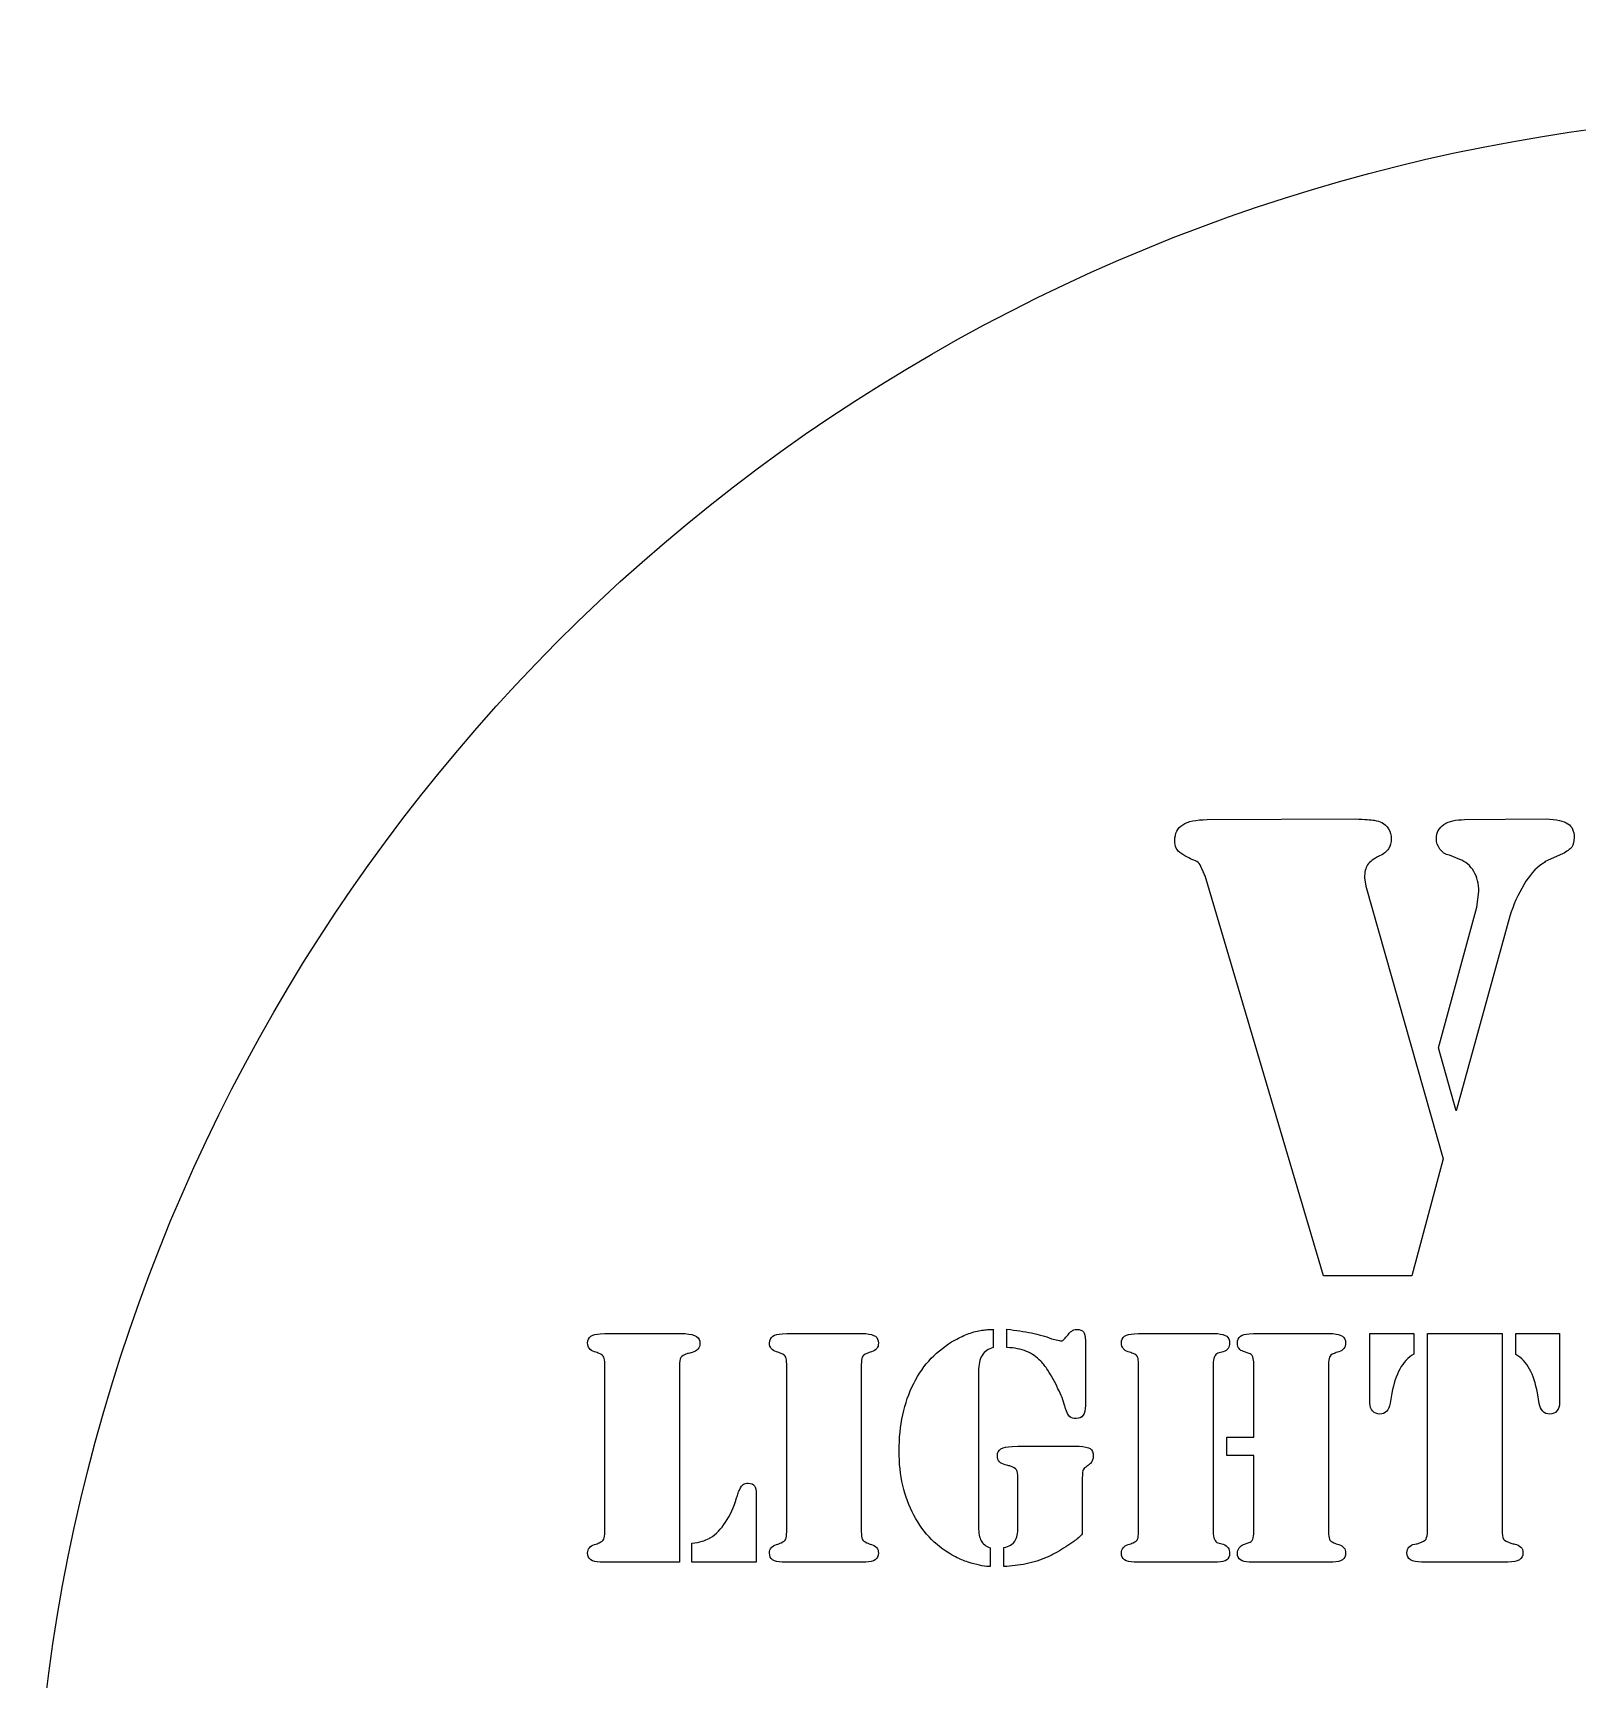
# Model space of a CAD drawing. Extents: x 0.4 to 30, y 266.4 to 297.3.
# Drawn here: x 0.4 to 13.13, y 283.78 to 297.34 of the extents above; entities that cross this region are included whole.
import ezdxf

# ---------------------------------------------------------------- set-up
doc = ezdxf.new("R2010")
doc.units = 0
doc.layers.add('Layer_1', color=7, linetype='CONTINUOUS')

msp = doc.modelspace()

# ---------------------------------------------------------------- linework, layer by layer
at = {"layer": 'Layer_1', "color": 7}
for points in [[(10.07532, 290.85976), (11.300223, 290.865444)], [(12.197671, 290.859757), (12.869292, 290.865441)], [(12.158052, 290.532473), (12.073475, 290.566407)], [(13.004857, 290.577603), (12.863608, 290.515591)], [(12.022661, 288.065784), (11.763073, 287.100641), (11.034952, 287.100641), (10.05844, 290.39708)], [(11.373603, 290.380029), (11.384799, 290.312333), (12.022658, 288.065786), (12.022661, 288.065784)], [(12.129975, 288.460937), (11.983215, 288.980285), (12.299302, 290.13732), (12.316182, 290.2672)], [(12.57026, 290.063941), (12.129977, 288.460938), (12.129975, 288.460937)], [(8.313371, 286.658323), (8.313372, 286.661161)], [(8.313372, 286.661161), (8.313372, 286.508801)], [(8.426199, 286.511644), (8.426199, 286.661161)], [(5.074292, 286.621629), (5.110982, 286.624471), (5.729033, 286.624471), (5.774249, 286.624471)], [(6.573598, 286.621629), (6.610288, 286.624471), (7.225582, 286.624471), (7.262272, 286.624471)], [(8.426198, 286.508801), (8.426199, 286.511644)], [(8.793102, 286.582182), (8.858042, 286.568057)], [(9.072498, 286.568055), (9.072498, 286.031825)], [(9.473678, 286.621629), (9.510369, 286.624471), (10.125577, 286.624471), (10.162267, 286.624471)], [(10.421945, 286.621627), (10.458635, 286.624469), (11.076685, 286.624469), (11.113375, 286.624469)], [(11.417747, 286.624471), (11.779052, 286.624471), (11.779052, 286.455144)], [(11.417747, 286.051551), (11.417747, 286.62447), (11.417747, 286.624471)], [(11.891878, 285.001744), (11.891878, 286.624471), (12.507172, 286.624471), (12.507173, 286.624471)], [(12.507173, 286.624471), (12.507173, 285.004501)], [(12.620084, 286.4523), (12.620084, 286.624469), (12.981302, 286.624469), (12.981304, 286.624471)], [(12.981304, 286.624471), (12.981304, 286.054393)], [(5.110981, 284.990461), (5.110981, 286.373323)], [(6.610286, 284.990461), (6.610286, 286.373323)], [(7.225585, 286.370481), (7.225585, 284.993218)], [(9.510367, 284.990461), (9.510367, 286.373323)], [(10.125579, 286.370482), (10.125579, 284.99322)], [(10.207398, 286.474954), (10.16511, 286.463586)], [(10.238491, 285.772154), (10.461475, 285.772154), (10.461475, 286.373323)], [(10.421944, 286.460829), (10.376813, 286.477708)], [(11.076682, 286.37048), (11.076682, 284.993217)], [(5.726274, 286.359203), (5.726274, 284.742075), (5.726277, 284.74207)], [(8.192018, 286.314067), (8.192018, 285.03275)], [(11.598443, 286.133458), (11.584317, 286.051551)], [(12.811976, 286.048794), (12.797851, 286.136213)], [(8.468574, 285.693171), (8.516547, 285.696012), (9.021684, 285.696012)], [(10.461477, 284.990463), (10.461477, 285.619796), (10.238493, 285.619796), (10.238493, 285.772155), (10.238491, 285.772154)], [(8.516547, 285.029908), (8.516547, 285.436343)], [(9.047089, 285.439178), (9.047089, 284.973487)], [(6.358456, 285.300854), (6.358456, 284.742059), (5.827825, 284.742059), (5.827821, 284.74207)], [(5.827821, 284.74207), (5.827821, 284.897272)], [(10.16511, 284.900116), (10.207398, 284.888833)], [(10.376815, 284.885991), (10.421946, 284.902958)], [(5.726277, 284.74207), (5.110983, 284.74207), (5.074293, 284.74207)], [(7.225583, 284.74207), (6.610289, 284.74207), (6.573598, 284.74207)], [(7.262274, 284.742071), (7.225583, 284.742071), (7.225583, 284.74207)], [(8.287964, 284.857739), (8.287964, 284.70538), (8.273839, 284.70538)], [(8.400791, 284.70538), (8.400791, 284.860582)], [(10.125578, 284.74207), (9.51037, 284.74207), (9.47368, 284.74207)], [(10.162267, 284.742071), (10.125577, 284.742071), (10.125578, 284.74207)], [(11.113375, 284.74207), (11.076685, 284.74207), (10.458634, 284.74207), (10.421944, 284.74207)], [(12.555143, 284.742074), (12.510012, 284.742074), (11.891876, 284.742074), (11.843903, 284.742074)], [(8.400789, 284.705374), (8.400791, 284.70538)]]:
    msp.add_lwpolyline(points, dxfattribs=at)
for points in [[(7.805524, 294.695993), (12.389689, 297.342662), (18.037613, 297.342662), (22.621779, 294.695993)], [(0.397396, 281.86474), (0.397396, 287.158078), (3.221358, 292.049324), (7.805524, 294.695993)], [(9.874987, 290.817471), (9.91828, 290.84566), (9.985058, 290.859756), (10.07532, 290.85976)], [(11.300223, 290.865444), (11.375439, 290.861651), (11.426226, 290.857889), (11.452583, 290.854161)], [(11.452583, 290.854161), (11.478936, 290.850424), (11.499635, 290.844768), (11.51468, 290.837193)], [(11.51468, 290.837193), (11.537301, 290.825936), (11.556134, 290.808079), (11.57118, 290.783622)], [(12.028258, 290.82031), (12.069654, 290.846605), (12.126125, 290.859753), (12.197671, 290.859757)], [(12.869292, 290.865441), (12.955875, 290.861648), (13.016107, 290.848471), (13.049987, 290.825909)], [(9.810047, 290.690433), (9.810047, 290.746929), (9.831694, 290.789275), (9.874987, 290.817471)], [(11.57118, 290.783622), (11.586222, 290.759159), (11.593744, 290.731885), (11.593746, 290.701801)], [(11.593746, 290.701801), (11.593744, 290.671711), (11.586222, 290.644437), (11.57118, 290.61998)], [(11.96616, 290.701799), (11.966158, 290.754505), (11.986858, 290.794009), (12.028258, 290.82031)], [(11.99441, 290.617136), (11.975575, 290.643487), (11.966158, 290.671709), (11.96616, 290.701799)], [(13.049987, 290.825909), (13.083861, 290.803339), (13.100799, 290.765759), (13.100802, 290.713168)], [(13.100802, 290.713168), (13.100799, 290.679287), (13.094196, 290.652932), (13.080993, 290.634103)], [(9.821331, 290.62558), (9.813809, 290.642516), (9.810047, 290.664132), (9.810047, 290.690433)], [(9.866547, 290.577607), (9.843924, 290.592646), (9.828852, 290.608638), (9.821331, 290.62558)], [(9.903152, 290.55504), (9.890003, 290.562615), (9.877802, 290.570139), (9.866547, 290.577607)], [(11.57118, 290.61998), (11.556135, 290.595517), (11.531675, 290.575765), (11.497799, 290.560724)], [(12.073475, 290.566407), (12.039596, 290.573869), (12.013241, 290.590777), (11.99441, 290.617136)], [(13.080993, 290.634103), (13.067785, 290.615267), (13.042405, 290.596433), (13.004857, 290.577603)], [(9.951125, 290.532474), (9.932292, 290.539936), (9.9163, 290.547457), (9.903152, 290.55504)], [(10.001939, 290.507065), (9.990684, 290.516421), (9.973745, 290.52489), (9.951125, 290.532474)], [(10.030189, 290.459092), (10.022609, 290.481712), (10.013194, 290.497702), (10.001939, 290.507065)], [(10.044315, 290.430842), (10.038687, 290.442092), (10.03398, 290.451509), (10.030189, 290.459092)], [(10.05844, 290.39708), (10.05465, 290.40833), (10.049942, 290.419585), (10.044315, 290.430842)], [(11.399011, 290.487258), (11.382072, 290.460898), (11.373603, 290.425157), (11.373603, 290.380029)], [(11.497799, 290.560724), (11.448877, 290.538099), (11.415948, 290.513609), (11.399011, 290.487258)], [(12.273807, 290.433685), (12.245555, 290.480707), (12.20697, 290.513636), (12.158052, 290.532473)], [(12.316182, 290.2672), (12.316179, 290.331161), (12.302054, 290.386656), (12.273807, 290.433685)], [(12.835532, 290.493028), (12.78282, 290.459148), (12.732952, 290.402677), (12.685929, 290.323615)], [(12.84957, 290.501381), (12.843883, 290.499491), (12.839204, 290.496699), (12.835532, 290.493028)], [(12.863608, 290.515591), (12.859931, 290.508008), (12.855251, 290.503272), (12.84957, 290.501381)], [(12.685929, 290.323615), (12.638901, 290.244547), (12.600345, 290.157989), (12.57026, 290.063941)], [(8.112953, 286.624513), (8.148724, 286.63769), (8.184466, 286.647091), (8.220181, 286.652721)], [(8.220181, 286.652721), (8.235224, 286.654612), (8.250742, 286.65602), (8.266733, 286.65694)], [(8.266733, 286.65694), (8.282724, 286.657844), (8.298269, 286.658323), (8.313371, 286.658323)], [(8.426199, 286.661161), (8.501474, 286.651743), (8.568739, 286.641391), (8.627996, 286.630112)], [(8.939862, 286.627313), (8.941753, 286.6311), (8.94411, 286.633928), (8.946924, 286.635796)], [(8.946924, 286.635796), (8.949746, 286.637659), (8.952088, 286.639541), (8.953985, 286.641438)], [(8.953985, 286.641438), (8.961506, 286.647062), (8.969027, 286.651282), (8.976551, 286.654098)], [(8.976551, 286.654098), (8.984073, 286.65692), (8.992539, 286.658317), (9.00196, 286.658317)], [(9.00196, 286.658317), (9.028314, 286.658315), (9.046658, 286.651742), (9.056995, 286.638593)], [(9.056995, 286.638593), (9.067328, 286.625441), (9.072498, 286.601929), (9.072498, 286.568055)], [(4.969906, 286.545492), (4.969906, 286.571846), (4.978835, 286.591123), (4.996691, 286.603326)], [(4.983989, 286.501739), (4.974602, 286.513968), (4.969906, 286.528553), (4.969906, 286.545492)], [(5.02632, 286.474953), (5.007488, 286.480578), (4.993376, 286.489508), (4.983989, 286.501739)], [(4.996691, 286.603326), (5.014548, 286.615527), (5.040415, 286.621626), (5.074292, 286.621629)], [(5.774249, 286.624471), (5.817484, 286.620737), (5.848519, 286.612756), (5.867353, 286.600527)], [(5.867353, 286.600527), (5.886186, 286.588295), (5.895602, 286.569002), (5.895603, 286.542649)], [(5.895603, 286.542649), (5.895602, 286.523814), (5.889947, 286.508282), (5.878636, 286.496054)], [(6.469211, 286.545492), (6.469211, 286.571846), (6.478141, 286.591123), (6.495997, 286.603326)], [(6.483294, 286.501739), (6.473907, 286.513968), (6.469211, 286.528553), (6.469211, 286.545492)], [(6.525626, 286.474953), (6.506793, 286.480578), (6.492682, 286.489508), (6.483294, 286.501739)], [(6.495997, 286.603326), (6.513853, 286.615527), (6.539721, 286.621626), (6.573598, 286.621629)], [(7.262272, 286.624471), (7.297986, 286.620737), (7.324312, 286.61323), (7.341251, 286.601949)], [(7.352534, 286.50174), (7.343117, 286.489508), (7.32902, 286.480579), (7.310246, 286.474954)], [(7.341251, 286.601949), (7.358187, 286.590666), (7.366657, 286.571846), (7.36666, 286.545493)], [(7.36666, 286.545493), (7.366658, 286.528551), (7.361949, 286.513968), (7.352534, 286.50174)], [(7.657167, 286.21248), (7.73715, 286.370522), (7.850522, 286.489995), (7.997284, 286.570899)], [(7.997284, 286.570899), (8.038624, 286.593463), (8.077181, 286.611334), (8.112953, 286.624513)], [(8.313372, 286.508801), (8.271972, 286.499384), (8.241397, 286.47821), (8.221646, 286.445283)], [(8.587084, 286.477752), (8.541952, 286.496553), (8.488323, 286.506904), (8.426198, 286.508801)], [(8.627996, 286.630112), (8.68725, 286.618826), (8.742286, 286.602849), (8.793102, 286.582182)], [(8.858042, 286.568057), (8.863667, 286.566166), (8.868834, 286.565212), (8.873545, 286.565215)], [(8.873545, 286.565215), (8.878252, 286.565213), (8.882471, 286.566146), (8.886205, 286.568057)], [(8.886205, 286.568057), (8.891889, 286.571788), (8.89849, 286.577887), (8.906014, 286.586359)], [(8.906014, 286.586359), (8.913536, 286.594826), (8.924819, 286.608477), (8.939862, 286.627313)], [(9.369207, 286.545492), (9.369206, 286.571846), (9.37815, 286.591123), (9.396035, 286.603326)], [(9.383332, 286.501739), (9.373914, 286.513968), (9.369207, 286.528553), (9.369207, 286.545492)], [(9.425706, 286.474953), (9.406874, 286.480578), (9.392748, 286.489508), (9.383332, 286.501739)], [(9.396035, 286.603326), (9.413919, 286.615527), (9.439802, 286.621626), (9.473678, 286.621629)], [(10.162267, 286.624471), (10.196143, 286.620737), (10.221077, 286.61323), (10.237069, 286.601949)], [(10.248352, 286.50174), (10.239882, 286.489508), (10.226231, 286.480579), (10.207398, 286.474954)], [(10.237069, 286.601949), (10.253059, 286.590666), (10.261055, 286.572793), (10.261055, 286.548335)], [(10.261055, 286.548335), (10.261054, 286.529499), (10.256819, 286.513968), (10.248352, 286.50174)], [(10.338702, 286.500317), (10.330232, 286.511597), (10.325996, 286.526657), (10.325999, 286.545491)], [(10.325999, 286.545491), (10.325998, 286.571845), (10.333994, 286.591122), (10.349985, 286.603325)], [(10.376813, 286.477708), (10.359874, 286.481496), (10.34717, 286.489031), (10.338702, 286.500317)], [(10.349985, 286.603325), (10.365976, 286.615526), (10.389961, 286.621625), (10.421945, 286.621627)], [(11.113375, 286.624469), (11.149145, 286.620736), (11.175485, 286.613229), (11.192397, 286.601948)], [(11.203677, 286.501739), (11.194288, 286.489507), (11.180177, 286.480578), (11.161346, 286.474953)], [(11.192397, 286.601948), (11.209305, 286.590665), (11.21776, 286.571845), (11.21776, 286.545492)], [(11.21776, 286.545492), (11.217758, 286.52855), (11.213064, 286.513967), (11.203677, 286.501739)], [(5.047507, 286.467847), (5.040903, 286.470686), (5.033841, 286.473057), (5.02632, 286.474953)], [(5.065851, 286.460828), (5.060224, 286.462663), (5.054108, 286.465002), (5.047507, 286.467847)], [(5.103919, 286.429779), (5.099212, 286.44106), (5.08652, 286.451409), (5.065851, 286.460828)], [(5.110981, 286.373323), (5.11098, 286.399677), (5.108638, 286.418495), (5.103919, 286.429779)], [(5.737558, 286.426942), (5.730034, 286.413762), (5.726274, 286.391183), (5.726274, 286.359203)], [(5.793971, 286.460833), (5.763883, 286.451415), (5.745079, 286.440118), (5.737558, 286.426942)], [(5.810896, 286.463627), (5.80524, 286.461764), (5.799599, 286.460833), (5.793971, 286.460833)], [(5.830663, 286.469269), (5.823139, 286.467378), (5.816552, 286.465493), (5.810896, 286.463627)], [(5.878636, 286.496054), (5.867324, 286.483823), (5.851334, 286.474893), (5.830663, 286.469269)], [(6.546812, 286.467847), (6.540208, 286.470686), (6.533147, 286.473057), (6.525626, 286.474953)], [(6.565157, 286.460828), (6.559529, 286.462663), (6.553413, 286.465002), (6.546812, 286.467847)], [(6.603225, 286.429779), (6.598518, 286.44106), (6.585826, 286.451409), (6.565157, 286.460828)], [(6.610286, 286.373323), (6.610286, 286.399677), (6.607944, 286.418495), (6.603225, 286.429779)], [(7.232604, 286.42978), (7.227922, 286.418497), (7.225582, 286.398729), (7.225585, 286.370481)], [(7.270715, 286.460829), (7.249986, 286.451411), (7.237282, 286.441062), (7.232604, 286.42978)], [(7.289059, 286.467848), (7.282455, 286.465003), (7.27634, 286.462664), (7.270715, 286.460829)], [(7.310246, 286.474954), (7.302722, 286.473063), (7.295661, 286.47069), (7.289059, 286.467848)], [(8.221646, 286.445283), (8.201893, 286.412351), (8.192018, 286.368613), (8.192018, 286.314067)], [(8.705595, 286.395887), (8.671717, 286.431657), (8.632213, 286.458946), (8.587084, 286.477752)], [(8.733845, 286.363418), (8.724427, 286.375646), (8.715009, 286.386469), (8.705595, 286.395887)], [(8.762095, 286.322507), (8.752677, 286.33755), (8.743259, 286.351186), (8.733845, 286.363418)], [(9.44685, 286.467847), (9.440275, 286.470686), (9.433228, 286.473057), (9.425706, 286.474953)], [(9.465237, 286.460828), (9.459553, 286.462663), (9.453423, 286.465002), (9.44685, 286.467847)], [(9.503306, 286.429779), (9.498598, 286.44106), (9.485907, 286.451409), (9.465237, 286.460828)], [(9.510367, 286.373323), (9.510366, 286.399677), (9.508024, 286.418495), (9.503306, 286.429779)], [(10.135482, 286.43258), (10.128878, 286.417535), (10.125576, 286.396836), (10.125579, 286.370482)], [(10.16511, 286.463586), (10.151961, 286.457956), (10.142083, 286.447621), (10.135482, 286.43258)], [(10.451572, 286.432579), (10.444968, 286.447621), (10.43509, 286.457036), (10.421944, 286.460829)], [(10.461475, 286.373323), (10.461474, 286.39778), (10.458173, 286.417533), (10.451572, 286.432579)], [(11.083744, 286.429779), (11.079033, 286.418496), (11.07668, 286.398728), (11.076682, 286.37048)], [(11.121812, 286.460828), (11.101139, 286.45141), (11.08845, 286.441061), (11.083744, 286.429779)], [(11.140202, 286.467847), (11.133626, 286.465002), (11.127496, 286.462662), (11.121812, 286.460828)], [(11.161346, 286.474953), (11.153822, 286.473062), (11.146774, 286.470689), (11.140202, 286.467847)], [(11.779052, 286.455144), (11.731968, 286.42695), (11.693857, 286.38604), (11.664717, 286.332413)], [(12.734375, 286.332411), (12.705205, 286.386038), (12.667108, 286.426001), (12.620084, 286.4523)], [(8.807225, 286.249127), (8.79218, 286.27548), (8.777137, 286.29994), (8.762095, 286.322507)], [(8.846758, 286.170148), (8.835446, 286.196445), (8.822267, 286.22277), (8.807225, 286.249127)], [(11.664717, 286.332413), (11.635577, 286.278782), (11.613486, 286.212464), (11.598443, 286.133458)], [(12.797851, 286.136213), (12.784699, 286.213382), (12.763542, 286.278781), (12.734375, 286.332411)], [(7.537191, 285.656484), (7.537191, 285.869103), (7.577183, 286.054435), (7.657167, 286.21248)], [(8.880606, 286.096767), (8.871188, 286.121227), (8.859905, 286.145686), (8.846758, 286.170148)], [(8.903172, 286.026143), (8.897545, 286.048766), (8.890024, 286.072306), (8.880606, 286.096767)], [(8.906014, 286.016324), (8.906013, 286.019146), (8.905055, 286.022409), (8.903172, 286.026143)], [(8.908856, 286.006418), (8.906966, 286.010206), (8.906012, 286.013508), (8.906014, 286.016324)], [(8.942662, 285.941522), (8.929482, 285.952802), (8.918215, 285.974435), (8.908856, 286.006418)], [(9.072498, 286.031825), (9.072496, 285.996053), (9.066382, 285.969238), (9.054153, 285.951382)], [(11.440356, 285.986697), (11.425282, 286.003633), (11.417747, 286.025252), (11.417747, 286.051551)], [(11.499654, 285.961288), (11.475194, 285.961287), (11.455428, 285.969755), (11.440356, 285.986697)], [(11.556068, 285.983855), (11.541025, 285.96881), (11.522219, 285.961288), (11.499654, 285.961288)], [(11.584317, 286.051551), (11.580527, 286.021463), (11.571112, 285.998897), (11.556068, 285.983855)], [(12.842982, 285.985275), (12.827937, 286.001265), (12.817602, 286.022437), (12.811976, 286.048794)], [(12.899482, 285.961289), (12.876856, 285.961288), (12.858024, 285.969284), (12.842982, 285.985275)], [(12.958737, 285.986697), (12.943692, 285.969758), (12.92394, 285.961289), (12.899482, 285.961289)], [(12.981304, 286.054393), (12.981302, 286.026199), (12.97378, 286.003634), (12.958737, 285.986697)], [(8.996276, 285.924597), (8.973709, 285.924596), (8.955838, 285.930238), (8.942662, 285.941522)], [(9.054153, 285.951382), (9.041922, 285.933523), (9.022629, 285.924597), (8.996276, 285.924597)], [(8.376848, 285.674826), (8.396598, 285.687055), (8.427174, 285.693171), (8.468574, 285.693171)], [(9.021684, 285.696012), (9.064976, 285.694122), (9.095091, 285.687529), (9.112032, 285.676246)], [(7.658545, 285.127318), (7.577642, 285.278787), (7.537191, 285.455175), (7.537191, 285.656484)], [(8.34722, 285.616949), (8.347219, 285.643302), (8.357095, 285.662595), (8.376848, 285.674826)], [(8.364145, 285.568976), (8.352862, 285.582124), (8.34722, 285.598114), (8.34722, 285.616949)], [(8.412075, 285.543567), (8.391403, 285.547354), (8.375427, 285.555824), (8.364145, 285.568976)], [(9.114874, 285.554849), (9.111083, 285.552958), (9.107307, 285.550125), (9.103548, 285.546366)], [(9.112032, 285.676246), (9.128968, 285.664962), (9.137437, 285.644248), (9.13744, 285.614105)], [(9.131798, 285.583099), (9.128036, 285.573681), (9.122395, 285.564266), (9.114874, 285.554849)], [(9.13744, 285.614105), (9.137438, 285.60285), (9.135549, 285.592515), (9.131798, 285.583099)], [(8.431884, 285.537925), (8.426257, 285.539788), (8.419653, 285.541671), (8.412075, 285.543567)], [(8.448764, 285.535131), (8.443137, 285.535131), (8.437509, 285.536063), (8.431884, 285.537925)], [(8.505264, 285.50124), (8.49774, 285.514417), (8.478907, 285.525715), (8.448764, 285.535131)], [(8.516547, 285.436343), (8.516546, 285.46643), (8.512785, 285.488062), (8.505264, 285.50124)], [(9.051354, 285.494213), (9.048509, 285.481982), (9.047089, 285.463637), (9.047089, 285.439178)], [(9.07534, 285.523841), (9.062188, 285.51632), (9.054193, 285.506442), (9.051354, 285.494213)], [(9.080981, 285.529483), (9.079119, 285.52762), (9.077234, 285.525735), (9.07534, 285.523841)], [(9.089465, 285.535125), (9.085675, 285.533234), (9.082847, 285.531349), (9.080981, 285.529483)], [(9.103548, 285.546366), (9.099786, 285.542604), (9.095093, 285.538858), (9.089465, 285.535125)], [(6.197569, 285.269848), (6.203193, 285.284891), (6.207887, 285.298528), (6.211652, 285.310759)], [(6.211652, 285.310759), (6.215411, 285.322988), (6.219187, 285.332866), (6.222977, 285.340387)], [(6.222977, 285.340387), (6.232392, 285.361057), (6.242267, 285.374694), (6.252605, 285.381297)], [(6.252605, 285.381297), (6.26294, 285.387899), (6.276577, 285.391201), (6.293515, 285.391201)], [(6.293515, 285.391201), (6.317973, 285.3912), (6.334912, 285.384137), (6.34433, 285.370014)], [(6.34433, 285.370014), (6.353745, 285.355889), (6.358453, 285.332835), (6.358456, 285.300854)], [(6.107264, 285.070851), (6.1449, 285.12824), (6.175002, 285.194573), (6.197569, 285.269848)], [(5.980269, 284.942478), (6.027294, 284.970669), (6.069625, 285.013461), (6.107264, 285.070851)], [(8.002882, 284.784445), (7.854226, 284.861557), (7.739447, 284.975848), (7.658545, 285.127318)], [(8.192018, 285.03275), (8.192018, 284.980097), (8.199065, 284.941541), (8.213162, 284.917081)], [(8.491139, 284.914239), (8.508075, 284.940593), (8.516544, 284.97915), (8.516547, 285.029908)], [(12.507173, 285.004501), (12.507171, 284.968786), (12.511406, 284.94434), (12.519875, 284.931163)], [(4.983989, 284.859203), (4.993375, 284.871432), (5.007486, 284.880361), (5.02632, 284.885989)], [(5.02632, 284.885989), (5.033841, 284.88788), (5.040905, 284.890236), (5.047507, 284.89305)], [(5.047507, 284.89305), (5.054111, 284.895872), (5.060224, 284.898217), (5.065851, 284.900114)], [(5.065851, 284.900114), (5.086521, 284.909529), (5.099211, 284.919881), (5.103919, 284.931163)], [(5.103919, 284.931163), (5.108627, 284.942446), (5.110981, 284.962212), (5.110981, 284.990461)], [(5.827821, 284.897272), (5.863592, 284.901062), (5.891827, 284.906244), (5.912528, 284.912817)], [(5.912528, 284.912817), (5.933226, 284.91939), (5.952964, 284.927388), (5.97174, 284.936803)], [(5.97174, 284.936803), (5.973631, 284.938694), (5.975056, 284.940119), (5.976005, 284.941067)], [(5.976005, 284.941067), (5.976964, 284.942027), (5.978375, 284.942478), (5.980269, 284.942478)], [(6.483294, 284.859203), (6.492681, 284.871432), (6.506792, 284.880361), (6.525626, 284.885989)], [(6.525626, 284.885989), (6.533147, 284.88788), (6.540211, 284.890236), (6.546812, 284.89305)], [(6.546812, 284.89305), (6.553416, 284.895872), (6.559529, 284.898217), (6.565157, 284.900114)], [(6.565157, 284.900114), (6.585827, 284.909529), (6.598516, 284.919881), (6.603225, 284.931163)], [(6.603225, 284.931163), (6.607932, 284.942446), (6.610286, 284.962212), (6.610286, 284.990461)], [(7.225585, 284.993218), (7.225584, 284.963131), (7.227927, 284.942446), (7.232604, 284.931163)], [(7.232604, 284.931163), (7.237283, 284.91988), (7.249986, 284.909531), (7.270715, 284.900115)], [(7.270715, 284.900115), (7.27634, 284.898224), (7.282455, 284.895865), (7.289059, 284.893051)], [(7.289059, 284.893051), (7.295661, 284.890229), (7.302725, 284.887883), (7.310246, 284.88599)], [(7.310246, 284.88599), (7.329022, 284.880362), (7.343117, 284.871435), (7.352534, 284.859204)], [(8.213162, 284.917081), (8.227259, 284.892621), (8.252192, 284.87284), (8.287964, 284.857739)], [(8.400791, 284.860582), (8.444084, 284.869997), (8.474199, 284.887884), (8.491139, 284.914239)], [(8.976551, 284.91139), (8.955878, 284.896344), (8.933773, 284.881302), (8.910233, 284.866259)], [(9.014619, 284.941017), (9.002388, 284.930682), (8.989699, 284.920804), (8.976551, 284.91139)], [(9.047089, 284.973487), (9.037672, 284.962176), (9.026848, 284.951353), (9.014619, 284.941017)], [(9.383332, 284.859203), (9.39275, 284.871432), (9.406872, 284.880361), (9.425706, 284.885989)], [(9.425706, 284.885989), (9.433228, 284.88788), (9.440277, 284.890236), (9.44685, 284.89305)], [(9.44685, 284.89305), (9.453423, 284.895872), (9.459553, 284.898217), (9.465237, 284.900114)], [(9.465237, 284.900114), (9.485907, 284.909529), (9.498597, 284.919881), (9.503306, 284.931163)], [(9.503306, 284.931163), (9.508013, 284.942446), (9.510367, 284.962212), (9.510367, 284.990461)], [(10.125579, 284.99322), (10.125578, 284.966922), (10.128878, 284.945777), (10.135482, 284.929787)], [(10.135482, 284.929787), (10.142083, 284.913796), (10.151961, 284.903904), (10.16511, 284.900116)], [(10.207398, 284.888833), (10.226231, 284.881311), (10.239882, 284.871434), (10.248352, 284.859205)], [(10.340081, 284.857783), (10.349468, 284.87096), (10.361714, 284.880364), (10.376815, 284.885991)], [(10.421946, 284.902958), (10.435094, 284.904849), (10.444969, 284.913796), (10.451573, 284.929787)], [(10.451573, 284.929787), (10.458175, 284.945777), (10.461477, 284.966003), (10.461477, 284.990463)], [(11.076682, 284.993217), (11.07668, 284.96313), (11.079025, 284.942445), (11.083744, 284.931162)], [(11.083744, 284.931162), (11.088451, 284.919879), (11.10022, 284.90953), (11.119056, 284.900114)], [(11.119056, 284.900114), (11.12468, 284.898223), (11.131256, 284.895863), (11.13878, 284.89305)], [(11.13878, 284.89305), (11.146301, 284.890227), (11.153823, 284.887882), (11.161347, 284.885988)], [(11.161347, 284.885988), (11.180177, 284.880361), (11.194288, 284.871434), (11.203678, 284.859203)], [(11.739516, 284.864805), (11.750828, 284.877034), (11.766819, 284.885046), (11.787489, 284.888834)], [(11.787489, 284.888834), (11.795011, 284.890724), (11.801601, 284.892136), (11.807256, 284.893053)], [(11.807256, 284.893053), (11.812912, 284.893984), (11.817605, 284.895367), (11.821339, 284.897272)], [(11.821339, 284.897272), (11.853321, 284.90669), (11.873073, 284.917984), (11.880595, 284.931163)], [(11.880595, 284.931163), (11.888116, 284.94434), (11.891878, 284.967867), (11.891878, 285.001744)], [(12.519875, 284.931163), (12.528345, 284.917986), (12.548569, 284.906689), (12.580552, 284.897272)], [(12.580552, 284.897272), (12.586177, 284.895381), (12.591344, 284.89397), (12.596054, 284.893053)], [(12.596054, 284.893053), (12.600762, 284.892121), (12.605929, 284.890739), (12.611557, 284.888834)], [(12.611557, 284.888834), (12.632283, 284.885043), (12.648763, 284.877034), (12.660994, 284.864805)], [(4.969906, 284.81545), (4.969906, 284.832389), (4.974599, 284.846973), (4.983989, 284.859203)], [(4.995314, 284.760415), (4.978375, 284.772643), (4.969906, 284.79099), (4.969906, 284.81545)], [(5.074293, 284.74207), (5.038579, 284.74207), (5.012252, 284.748186), (4.995314, 284.760415)], [(6.469211, 284.81545), (6.469211, 284.832389), (6.473905, 284.846973), (6.483294, 284.859203)], [(6.49462, 284.760415), (6.477681, 284.772643), (6.469211, 284.79099), (6.469211, 284.81545)], [(6.573598, 284.74207), (6.537884, 284.74207), (6.511558, 284.748186), (6.49462, 284.760415)], [(7.339832, 284.760416), (7.321944, 284.748184), (7.296092, 284.742071), (7.262274, 284.742071)], [(7.36666, 284.815451), (7.366658, 284.790991), (7.357716, 284.772646), (7.339832, 284.760416)], [(7.352534, 284.859204), (7.361949, 284.846972), (7.36666, 284.83239), (7.36666, 284.815451)], [(8.053697, 284.759036), (8.036758, 284.766557), (8.01982, 284.775027), (8.002882, 284.784445)], [(8.107268, 284.742069), (8.088492, 284.745859), (8.070635, 284.751515), (8.053697, 284.759036)], [(8.199037, 284.715241), (8.169897, 284.721817), (8.139307, 284.730757), (8.107268, 284.742069)], [(8.756409, 284.781596), (8.701861, 284.757136), (8.644486, 284.73879), (8.584284, 284.72656)], [(8.797363, 284.801318), (8.783266, 284.793796), (8.769615, 284.787221), (8.756409, 284.781596)], [(8.841073, 284.823884), (8.826027, 284.816363), (8.811458, 284.808842), (8.797363, 284.801318)], [(8.910233, 284.866259), (8.88669, 284.851216), (8.863636, 284.83709), (8.841073, 284.823884)], [(9.369207, 284.81545), (9.369206, 284.832389), (9.373914, 284.846973), (9.383332, 284.859203)], [(9.394615, 284.760415), (9.377676, 284.772643), (9.369207, 284.79099), (9.369207, 284.81545)], [(9.47368, 284.74207), (9.437908, 284.74207), (9.411553, 284.748186), (9.394615, 284.760415)], [(10.237069, 284.758995), (10.221075, 284.747712), (10.196143, 284.742071), (10.162267, 284.742071)], [(10.261055, 284.81261), (10.261054, 284.78815), (10.253059, 284.770278), (10.237069, 284.758995)], [(10.248352, 284.859205), (10.256821, 284.846973), (10.261055, 284.831442), (10.261055, 284.81261)], [(10.325999, 284.812609), (10.325997, 284.829548), (10.330692, 284.844605), (10.340081, 284.857783)], [(10.349985, 284.758995), (10.333994, 284.770278), (10.325999, 284.788149), (10.325999, 284.812609)], [(10.421944, 284.74207), (10.389961, 284.74207), (10.365975, 284.747712), (10.349985, 284.758995)], [(11.190976, 284.760415), (11.173117, 284.748183), (11.14725, 284.74207), (11.113375, 284.74207)], [(11.217761, 284.81545), (11.217759, 284.79099), (11.208832, 284.772645), (11.190976, 284.760415)], [(11.203678, 284.859203), (11.213065, 284.846971), (11.217758, 284.832389), (11.217761, 284.81545)], [(11.722549, 284.818297), (11.722549, 284.837073), (11.728205, 284.852575), (11.739516, 284.864805)], [(11.752177, 284.760419), (11.732424, 284.772647), (11.722549, 284.791942), (11.722549, 284.818297)], [(11.843903, 284.742074), (11.802504, 284.742074), (11.771929, 284.74819), (11.752177, 284.760419)], [(12.649711, 284.760419), (12.629958, 284.748187), (12.598435, 284.742074), (12.555143, 284.742074)], [(12.679339, 284.818297), (12.679337, 284.791943), (12.669461, 284.772649), (12.649711, 284.760419)], [(12.660994, 284.864805), (12.673223, 284.852576), (12.679339, 284.837071), (12.679339, 284.818297)], [(8.273839, 284.70538), (8.253109, 284.70538), (8.228176, 284.708668), (8.199037, 284.715241)], [(8.584284, 284.72656), (8.52408, 284.714332), (8.462915, 284.707268), (8.400789, 284.705374)]]:
    msp.add_open_spline(points, degree=3, dxfattribs=at)

doc.saveas('drawing.dxf')
